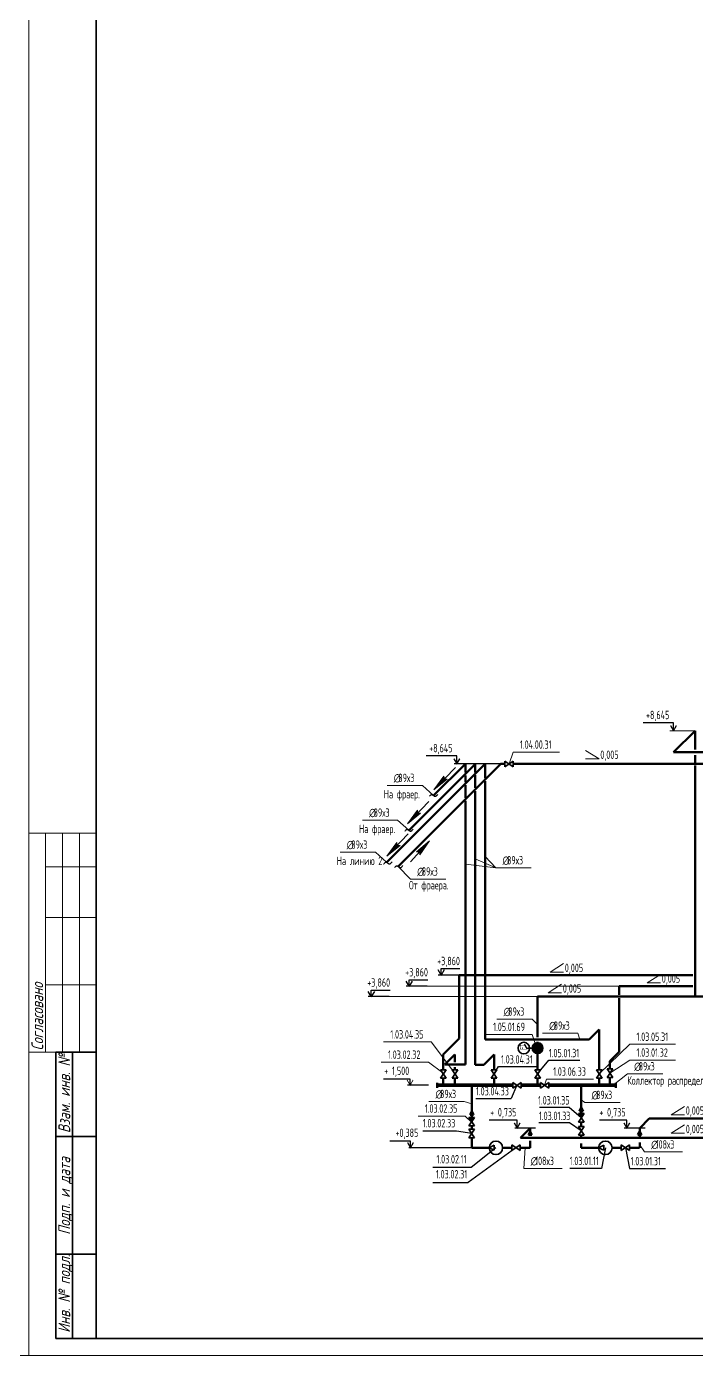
# Model space of a CAD drawing. Header units: millimetres. Extents: x -2281 to 17340, y -2563 to 4166.
# Drawn here: x 5218.3 to 5417.1, y 0 to 394.4 of the extents above; entities that cross this region are included whole.
import ezdxf

# ---------------------------------------------------------------- set-up
doc = ezdxf.new("R2010")
doc.units = ezdxf.units.MM
for name, pattern in [('K5LT32775', [0]), ('K5LT32777', [0]), ('K5LT32781', [0]), ('K5LT32783', [0]), ('K5LT32784', [0]), ('K5LT32788', [0]), ('K5LT32789', [0]), ('K5LT32794', [0]), ('K5LT32797', [0]), ('K5LT32798', [0]), ('K5LT32801', [0]), ('K5LT32808', [0]), ('K5LT32823', [0]), ('K5LT32826', [0]), ('K5LT32832', [0]), ('K5LT_BASIC', [0]), ('K5LT_THIN', [0])]:
    doc.linetypes.add(name, pattern=pattern)
doc.layers.add('Системный слой', color=7, linetype='Continuous')
doc.styles.add('KTEXTSTYLE', font='GOST_AU.SHX', dxfattribs={"width": 0.96, "height": 5})

# ---------------------------------------------------------------- blocks, each defined once
blk = doc.blocks.new('U1125')
at = {"layer": 'Системный слой', "true_color": 0x99ccff}
blk.add_hatch(color=151, dxfattribs=at).paths.add_polyline_path([(5370, 89.6), (5370.29, 89.63), (5370.57, 89.71), (5370.84, 89.83), (5371.07, 90.01), (5371.27, 90.22), (5371.42, 90.47), (5371.53, 90.74), (5371.59, 91.02), (5371.6, 91.32), (5371.55, 91.6), (5371.45, 91.88), (5371.3, 92.13), (5371.11, 92.35), (5370.88, 92.53), (5370.63, 92.67), (5370.35, 92.76), (5370.06, 92.79), (5370, 92.8), (5369.71, 92.77), (5369.43, 92.69), (5369.17, 92.56), (5368.94, 92.39), (5368.74, 92.17), (5368.58, 91.93), (5368.47, 91.66), (5368.42, 91.37), (5368.41, 91.08), (5368.46, 90.79), (5368.56, 90.52), (5368.71, 90.27), (5368.9, 90.05), (5369.12, 89.86), (5369.38, 89.73), (5369.66, 89.64), (5369.95, 89.6)])
at = {"layer": 'Системный слой', "color": 191, "linetype": 'K5LT32797', "lineweight": 35, "true_color": 0xbf7fff}
blk.add_line((5368.41, 91.2), (5367.14, 91.2), dxfattribs=at)
for centre, radius in [((5365.92, 91.2), 1.72), ((5370, 91.2), 1.6)]:
    blk.add_circle(centre, radius, dxfattribs=at)
at = {"layer": 'Системный слой', "color": 5, "linetype": 'K5LT32775', "lineweight": 50, "true_color": 0x0000ff}
for points in [[(5369.27, 90.07), (5369.47, 90.33), (5369.81, 91.1), (5369.57, 91.97), (5369.24, 92.33)], [(5370.74, 90.07), (5370.53, 90.33), (5370.2, 91.1), (5370.43, 91.97), (5370.77, 92.33)]]:
    blk.add_open_spline(points, degree=3, knots=[0, 0, 0, 0, 1.610496, 4, 4, 4, 4], dxfattribs=at)
at = {"layer": 'Системный слой', "color": 7, "insert": (5364.79, 90.67), "char_height": 2.5, "attachment_point": 1, "rotation": 90, "style": 'KTEXTSTYLE'}
blk.add_mtext('\\H3.5;\\W0.965;\\Q15;\\Q0;\\W0.715;\\H1.80;FT', dxfattribs=at)
blk = doc.blocks.new('U1126')
at = {"layer": 'Системный слой', "color": 6, "linetype": 'K5LT32794', "lineweight": 35, "true_color": 0xff00ff}
for p, q in [((5373.34, 81.03), (5370.84, 79.36)), ((5373.34, 79.36), (5370.84, 81.03)), ((5370.84, 79.36), (5370.84, 81.03)), ((5373.34, 79.36), (5373.34, 81.03))]:
    blk.add_line(p, q, dxfattribs=at)
blk = doc.blocks.new('U1127')
at = {"layer": 'Системный слой', "color": 7, "linetype": 'K5LT32823', "lineweight": 25}
for p, q in [((5332.28, 63.62), (5326.12, 63.62)), ((5331.38, 63.17), (5332.28, 61.61)), ((5332.28, 61.61), (5332.28, 63.62)), ((5332.28, 61.61), (5333.18, 63.17))]:
    blk.add_line(p, q, dxfattribs=at)
at = {"layer": 'Системный слой', "color": 7, "linetype": 'K5LT32823', "const_width": 0.25}
blk.add_lwpolyline([(5331.38, 63.17), (5332.28, 61.61), (5333.18, 63.17)], dxfattribs=at)
at = {"layer": 'Системный слой', "color": 7, "insert": (5327.84, 67.33), "char_height": 2.5, "attachment_point": 1, "style": 'KTEXTSTYLE'}
blk.add_mtext('\\H3.5;\\W0.965;\\Q15;\\Q0;\\W0.715;\\H2.50;+0,385', dxfattribs=at)
blk = doc.blocks.new('U1162')
at = {"layer": 'Системный слой', "color": 7, "linetype": 'K5LT32823', "lineweight": 25}
for p, q in [((5341.37, 112.87), (5340.47, 114.43)), ((5341.37, 114.78), (5346.96, 114.78)), ((5341.37, 112.87), (5341.37, 114.78)), ((5342.27, 114.43), (5341.37, 112.87)), ((5346.73, 112.87), (5340.47, 112.87))]:
    blk.add_line(p, q, dxfattribs=at)
at = {"layer": 'Системный слой', "color": 7, "linetype": 'K5LT32823', "const_width": 0.25}
blk.add_lwpolyline([(5342.27, 114.43), (5341.37, 112.87), (5340.47, 114.43)], dxfattribs=at)
at = {"layer": 'Системный слой', "color": 7, "insert": (5340.2, 118.3), "char_height": 2.5, "attachment_point": 1, "style": 'KTEXTSTYLE'}
blk.add_mtext('\\H3.5;\\W0.965;\\Q15;\\Q0;\\W0.715;\\H2.50;+3,860', dxfattribs=at)
blk = doc.blocks.new('U1163')
at = {"layer": 'Системный слой', "color": 7, "linetype": 'K5LT32823', "lineweight": 25}
for p, q in [((5320.65, 106.47), (5319.75, 108.03)), ((5320.65, 108.39), (5326.23, 108.39)), ((5320.65, 106.47), (5320.65, 108.39)), ((5321.55, 108.03), (5320.65, 106.47)), ((5326, 106.47), (5319.75, 106.47))]:
    blk.add_line(p, q, dxfattribs=at)
at = {"layer": 'Системный слой', "color": 7, "linetype": 'K5LT32823', "const_width": 0.25}
blk.add_lwpolyline([(5321.55, 108.03), (5320.65, 106.47), (5319.75, 108.03)], dxfattribs=at)
at = {"layer": 'Системный слой', "color": 7, "insert": (5319.47, 111.9), "char_height": 2.5, "attachment_point": 1, "style": 'KTEXTSTYLE'}
blk.add_mtext('\\H3.5;\\W0.965;\\Q15;\\Q0;\\W0.715;\\H2.50;+3,860', dxfattribs=at)
blk = doc.blocks.new('U1164')
at = {"layer": 'Системный слой', "color": 7, "linetype": 'K5LT32823', "lineweight": 25}
for p, q in [((5331.88, 109.55), (5330.98, 111.11)), ((5331.88, 111.46), (5337.46, 111.46)), ((5331.88, 109.55), (5331.88, 111.46)), ((5332.78, 111.11), (5331.88, 109.55)), ((5337.23, 109.55), (5330.98, 109.55))]:
    blk.add_line(p, q, dxfattribs=at)
at = {"layer": 'Системный слой', "color": 7, "linetype": 'K5LT32823', "const_width": 0.25}
blk.add_lwpolyline([(5332.78, 111.11), (5331.88, 109.55), (5330.98, 111.11)], dxfattribs=at)
at = {"layer": 'Системный слой', "color": 7, "insert": (5330.7, 114.98), "char_height": 2.5, "attachment_point": 1, "style": 'KTEXTSTYLE'}
blk.add_mtext('\\H3.5;\\W0.965;\\Q15;\\Q0;\\W0.715;\\H2.50;+3,860', dxfattribs=at)
blk = doc.blocks.new('U1341')
at = {"layer": 'Системный слой', "color": 7, "linetype": 'K5LT_THIN', "lineweight": 13}
for q in [(5325.32, 169.15), (5339.08, 166.18)]:
    blk.add_line((5335.81, 169.15), q, dxfattribs=at)
at = {"layer": 'Системный слой', "color": 7, "char_height": 2.5, "attachment_point": 1, "style": 'KTEXTSTYLE'}
for s, insert in [('\\H3.5;\\W0.965;\\Q15;\\Q0;\\W0.715;\\H2.50;∅', (5327.32, 172.65)), ('\\H3.5;\\W0.965;\\Q15;\\Q0;\\W0.715;\\H2.50;89х3', (5328.65, 172.65))]:
    blk.add_mtext(s, dxfattribs=dict(at, insert=insert))
blk = doc.blocks.new('T22')
at = {"layer": 'Системный слой', "color": 7, "linetype": 'K5LT_THIN', "lineweight": 13}
for p, q in [((5388.25, 177.01), (5384.25, 179.51)), ((5384.25, 177.01), (5388.25, 177.01))]:
    blk.add_line(p, q, dxfattribs=at)
at = {"layer": 'Системный слой', "color": 7, "insert": (5388.61, 179.51), "char_height": 2.5, "attachment_point": 1, "style": 'KTEXTSTYLE'}
blk.add_mtext('\\H3.5;\\W0.965;\\Q15;\\Q0;\\W0.715;\\H2.50;0,005', dxfattribs=at)
blk = doc.blocks.new('U1342')
at = {"layer": 'Системный слой', "color": 7, "linetype": 'K5LT_THIN', "lineweight": 13}
for q in [(5317.99, 158.84), (5331.74, 155.88)]:
    blk.add_line((5328.47, 158.84), q, dxfattribs=at)
at = {"layer": 'Системный слой', "color": 7, "char_height": 2.5, "attachment_point": 1, "style": 'KTEXTSTYLE'}
for s, insert in [('\\H3.5;\\W0.965;\\Q15;\\Q0;\\W0.715;\\H2.50;∅', (5319.99, 162.34)), ('\\H3.5;\\W0.965;\\Q15;\\Q0;\\W0.715;\\H2.50;89х3', (5321.31, 162.34))]:
    blk.add_mtext(s, dxfattribs=dict(at, insert=insert))
blk = doc.blocks.new('U1343')
at = {"layer": 'Системный слой', "color": 7, "linetype": 'K5LT_THIN', "lineweight": 13}
for q in [(5311.36, 149.34), (5325.12, 146.38)]:
    blk.add_line((5321.85, 149.34), q, dxfattribs=at)
at = {"layer": 'Системный слой', "color": 7, "char_height": 2.5, "attachment_point": 1, "style": 'KTEXTSTYLE'}
for s, insert in [('\\H3.5;\\W0.965;\\Q15;\\Q0;\\W0.715;\\H2.50;∅', (5313.36, 152.84)), ('\\H3.5;\\W0.965;\\Q15;\\Q0;\\W0.715;\\H2.50;89х3', (5314.69, 152.84))]:
    blk.add_mtext(s, dxfattribs=dict(at, insert=insert))
blk = doc.blocks.new('U1344')
at = {"layer": 'Системный слой', "color": 7, "linetype": 'K5LT_THIN', "lineweight": 13}
for q in [(5328.57, 145.17), (5342.76, 141.37)]:
    blk.add_line((5332.28, 141.37), q, dxfattribs=at)
at = {"layer": 'Системный слой', "color": 7, "char_height": 2.5, "attachment_point": 1, "style": 'KTEXTSTYLE'}
for s, insert in [('\\H3.5;\\W0.965;\\Q15;\\Q0;\\W0.715;\\H2.50;∅', (5334.28, 144.87)), ('\\H3.5;\\W0.965;\\Q15;\\Q0;\\W0.715;\\H2.50;89х3', (5335.6, 144.87))]:
    blk.add_mtext(s, dxfattribs=dict(at, insert=insert))
blk = doc.blocks.new('U1345')
at = {"layer": 'Системный слой', "color": 7, "linetype": 'K5LT_THIN', "lineweight": 13}
for q in [(5361.53, 175.53), (5376.5, 179.02)]:
    blk.add_line((5362.78, 179.02), q, dxfattribs=at)
at = {"layer": 'Системный слой', "color": 7, "insert": (5364.78, 182.52), "char_height": 2.5, "attachment_point": 1, "style": 'KTEXTSTYLE'}
blk.add_mtext('\\H3.5;\\W0.965;\\Q15;\\Q0;\\W0.715;\\H2.50;1.04.00.31', dxfattribs=at)
blk = doc.blocks.new('T23')
at = {"layer": 'Системный слой', "color": 7, "linetype": 'K5LT_THIN', "lineweight": 13}
for q in [(5377.74, 116.27), (5377.74, 113.77)]:
    blk.add_line((5373.74, 113.77), q, dxfattribs=at)
at = {"layer": 'Системный слой', "color": 7, "insert": (5378.09, 116.27), "char_height": 2.5, "attachment_point": 1, "style": 'KTEXTSTYLE'}
blk.add_mtext('\\H3.5;\\W0.965;\\Q15;\\Q0;\\W0.715;\\H2.50;0,005', dxfattribs=at)
blk = doc.blocks.new('T24')
at = {"layer": 'Системный слой', "color": 7, "linetype": 'K5LT_THIN', "lineweight": 13}
for q in [(5377.14, 110.13), (5377.14, 107.63)]:
    blk.add_line((5373.14, 107.63), q, dxfattribs=at)
at = {"layer": 'Системный слой', "color": 7, "insert": (5377.5, 110.13), "char_height": 2.5, "attachment_point": 1, "style": 'KTEXTSTYLE'}
blk.add_mtext('\\H3.5;\\W0.965;\\Q15;\\Q0;\\W0.715;\\H2.50;0,005', dxfattribs=at)
blk = doc.blocks.new('U1348')
at = {"layer": 'Системный слой', "color": 7, "linetype": 'K5LT_THIN', "lineweight": 13}
for q in [(5354.4, 148.09), (5368.07, 144.71)]:
    blk.add_line((5357.59, 144.71), q, dxfattribs=at)
at = {"layer": 'Системный слой', "color": 7, "char_height": 2.5, "attachment_point": 1, "style": 'KTEXTSTYLE'}
for s, insert in [('\\H3.5;\\W0.965;\\Q15;\\Q0;\\W0.715;\\H2.50;∅', (5359.59, 148.21)), ('\\H3.5;\\W0.965;\\Q15;\\Q0;\\W0.715;\\H2.50;89х3', (5360.91, 148.21))]:
    blk.add_mtext(s, dxfattribs=dict(at, insert=insert))
blk = doc.blocks.new('U1349')
at = {"layer": 'Системный слой', "color": 7, "linetype": 'K5LT_THIN', "lineweight": 13}
for q in [(5337.71, 75.34), (5350.47, 74.7)]:
    blk.add_line((5348.19, 75.34), q, dxfattribs=at)
at = {"layer": 'Системный слой', "color": 7, "char_height": 2.5, "attachment_point": 1, "style": 'KTEXTSTYLE'}
for s, insert in [('\\H3.5;\\W0.965;\\Q15;\\Q0;\\W0.715;\\H2.50;∅', (5339.71, 78.84)), ('\\H3.5;\\W0.965;\\Q15;\\Q0;\\W0.715;\\H2.50;89х3', (5341.03, 78.84))]:
    blk.add_mtext(s, dxfattribs=dict(at, insert=insert))
blk = doc.blocks.new('U1350')
at = {"layer": 'Системный слой', "color": 7, "linetype": 'K5LT_THIN', "lineweight": 13}
for q in [(5334.53, 71.03), (5350.27, 69.29)]:
    blk.add_line((5348.52, 71.03), q, dxfattribs=at)
at = {"layer": 'Системный слой', "color": 7, "insert": (5336.53, 74.53), "char_height": 2.5, "attachment_point": 1, "style": 'KTEXTSTYLE'}
blk.add_mtext('\\H3.5;\\W0.965;\\Q15;\\Q0;\\W0.715;\\H2.50;1.03.02.35', dxfattribs=at)
blk = doc.blocks.new('U1351')
at = {"layer": 'Системный слой', "color": 7, "linetype": 'K5LT_THIN', "lineweight": 13}
for q in [(5324.31, 93.02), (5345.6, 83.43)]:
    blk.add_line((5338.43, 93.02), q, dxfattribs=at)
at = {"layer": 'Системный слой', "color": 7, "insert": (5326.31, 96.52), "char_height": 2.5, "attachment_point": 1, "style": 'KTEXTSTYLE'}
blk.add_mtext('\\H3.5;\\W0.965;\\Q15;\\Q0;\\W0.715;\\H2.50;1.03.04.35', dxfattribs=at)
blk = doc.blocks.new('U1352')
at = {"layer": 'Системный слой', "color": 7, "linetype": 'K5LT_THIN', "lineweight": 13}
for q in [(5371.44, 95.63), (5382.57, 93.75)]:
    blk.add_line((5381.92, 95.63), q, dxfattribs=at)
at = {"layer": 'Системный слой', "color": 7, "char_height": 2.5, "attachment_point": 1, "style": 'KTEXTSTYLE'}
for s, insert in [('\\H3.5;\\W0.965;\\Q15;\\Q0;\\W0.715;\\H2.50;∅', (5373.44, 99.13)), ('\\H3.5;\\W0.965;\\Q15;\\Q0;\\W0.715;\\H2.50;89х3', (5374.76, 99.13))]:
    blk.add_mtext(s, dxfattribs=dict(at, insert=insert))
blk = doc.blocks.new('U1353')
at = {"layer": 'Системный слой', "color": 7, "linetype": 'K5LT_THIN', "lineweight": 13}
for q in [(5357.92, 99.8), (5370, 98.23)]:
    blk.add_line((5368.41, 99.8), q, dxfattribs=at)
at = {"layer": 'Системный слой', "color": 7, "char_height": 2.5, "attachment_point": 1, "style": 'KTEXTSTYLE'}
for s, insert in [('\\H3.5;\\W0.965;\\Q15;\\Q0;\\W0.715;\\H2.50;∅', (5359.92, 103.3)), ('\\H3.5;\\W0.965;\\Q15;\\Q0;\\W0.715;\\H2.50;89х3', (5361.25, 103.3))]:
    blk.add_mtext(s, dxfattribs=dict(at, insert=insert))
blk = doc.blocks.new('U1354')
at = {"layer": 'Системный слой', "color": 7, "linetype": 'K5LT_THIN', "lineweight": 13}
for q in [(5366.31, 61.61), (5377.3, 55.48)]:
    blk.add_line((5365.96, 55.48), q, dxfattribs=at)
at = {"layer": 'Системный слой', "color": 7, "char_height": 2.5, "attachment_point": 1, "style": 'KTEXTSTYLE'}
for s, insert in [('\\H3.5;\\W0.965;\\Q15;\\Q0;\\W0.715;\\H2.50;∅', (5367.96, 58.98)), ('\\H3.5;\\W0.965;\\Q15;\\Q0;\\W0.715;\\H2.50;108х3', (5369.28, 58.98))]:
    blk.add_mtext(s, dxfattribs=dict(at, insert=insert))
blk = doc.blocks.new('U1355')
at = {"layer": 'Системный слой', "color": 7, "linetype": 'K5LT_THIN', "lineweight": 13}
for q in [(5382.97, 75.87), (5394.5, 75.07)]:
    blk.add_line((5384.02, 75.07), q, dxfattribs=at)
at = {"layer": 'Системный слой', "color": 7, "char_height": 2.5, "attachment_point": 1, "style": 'KTEXTSTYLE'}
for s, insert in [('\\H3.5;\\W0.965;\\Q15;\\Q0;\\W0.715;\\H2.50;∅', (5386.02, 78.57)), ('\\H3.5;\\W0.965;\\Q15;\\Q0;\\W0.715;\\H2.50;89х3', (5387.34, 78.57))]:
    blk.add_mtext(s, dxfattribs=dict(at, insert=insert))
blk = doc.blocks.new('U1356')
at = {"layer": 'Системный слой', "color": 7, "linetype": 'K5LT_THIN', "lineweight": 13}
for q in [(5400.3, 62.62), (5413.06, 60.37)]:
    blk.add_line((5401.72, 60.37), q, dxfattribs=at)
at = {"layer": 'Системный слой', "color": 7, "char_height": 2.5, "attachment_point": 1, "style": 'KTEXTSTYLE'}
for s, insert in [('\\H3.5;\\W0.965;\\Q15;\\Q0;\\W0.715;\\H2.50;∅', (5403.72, 63.87)), ('\\H3.5;\\W0.965;\\Q15;\\Q0;\\W0.715;\\H2.50;108х3', (5405.04, 63.87))]:
    blk.add_mtext(s, dxfattribs=dict(at, insert=insert))
blk = doc.blocks.new('T25')
at = {"layer": 'Системный слой', "color": 7, "linetype": 'K5LT_THIN', "lineweight": 13}
for q in [(5413.63, 73.91), (5413.63, 71.41)]:
    blk.add_line((5409.63, 71.41), q, dxfattribs=at)
at = {"layer": 'Системный слой', "color": 7, "insert": (5413.99, 73.91), "char_height": 2.5, "attachment_point": 1, "style": 'KTEXTSTYLE'}
blk.add_mtext('\\H3.5;\\W0.965;\\Q15;\\Q0;\\W0.715;\\H2.50;0,005', dxfattribs=at)
blk = doc.blocks.new('T26')
at = {"layer": 'Системный слой', "color": 7, "linetype": 'K5LT_THIN', "lineweight": 13}
for q in [(5413.63, 68.44), (5413.63, 65.94)]:
    blk.add_line((5409.63, 65.94), q, dxfattribs=at)
at = {"layer": 'Системный слой', "color": 7, "insert": (5413.99, 68.44), "char_height": 2.5, "attachment_point": 1, "style": 'KTEXTSTYLE'}
blk.add_mtext('\\H3.5;\\W0.965;\\Q15;\\Q0;\\W0.715;\\H2.50;0,005', dxfattribs=at)
blk = doc.blocks.new('U1358')
at = {"layer": 'Системный слой', "color": 7, "linetype": 'K5LT_THIN', "lineweight": 13}
for q in [(5391.47, 83.76), (5410.96, 87.63)]:
    blk.add_line((5397.37, 87.63), q, dxfattribs=at)
at = {"layer": 'Системный слой', "color": 7, "insert": (5399.37, 91.13), "char_height": 2.5, "attachment_point": 1, "style": 'KTEXTSTYLE'}
blk.add_mtext('\\H3.5;\\W0.965;\\Q15;\\Q0;\\W0.715;\\H2.50;{\\c255;1.03.01.32}', dxfattribs=at)
blk = doc.blocks.new('U1359')
at = {"layer": 'Системный слой', "color": 7, "linetype": 'K5LT_THIN', "lineweight": 13}
for q in [(5323.62, 87.01), (5341.86, 83.91)]:
    blk.add_line((5337.61, 87.01), q, dxfattribs=at)
at = {"layer": 'Системный слой', "color": 7, "insert": (5325.62, 90.51), "char_height": 2.5, "attachment_point": 1, "style": 'KTEXTSTYLE'}
blk.add_mtext('\\H3.5;\\W0.965;\\Q15;\\Q0;\\W0.715;\\H2.50;{\\c255;1.03.02.32}', dxfattribs=at)
blk = doc.blocks.new('U1360')
at = {"layer": 'Системный слой', "color": 7, "linetype": 'K5LT_THIN', "lineweight": 13}
for q in [(5388.3, 83.55), (5410.96, 92.33)]:
    blk.add_line((5397.37, 92.33), q, dxfattribs=at)
at = {"layer": 'Системный слой', "color": 7, "insert": (5399.37, 95.83), "char_height": 2.5, "attachment_point": 1, "style": 'KTEXTSTYLE'}
blk.add_mtext('\\H3.5;\\W0.965;\\Q15;\\Q0;\\W0.715;\\H2.50;{\\c255;1.03.05.31}', dxfattribs=at)
blk = doc.blocks.new('U1361')
at = {"layer": 'Системный слой', "color": 7, "linetype": 'K5LT_THIN', "lineweight": 13}
for q in [(5372.09, 80.2), (5386.62, 82)]:
    blk.add_line((5372.63, 82), q, dxfattribs=at)
at = {"layer": 'Системный слой', "color": 7, "insert": (5374.63, 85.5), "char_height": 2.5, "attachment_point": 1, "style": 'KTEXTSTYLE'}
blk.add_mtext('\\H3.5;\\W0.965;\\Q15;\\Q0;\\W0.715;\\H2.50;{\\c255;1.03.06.33}', dxfattribs=at)
blk = doc.blocks.new('T72')
at = {"layer": 'Системный слой', "color": 7, "linetype": 'K5LT_THIN', "lineweight": 13}
for q in [(5406.52, 113.08), (5406.52, 110.58)]:
    blk.add_line((5402.52, 110.58), q, dxfattribs=at)
at = {"layer": 'Системный слой', "color": 7, "insert": (5406.87, 113.08), "char_height": 2.5, "attachment_point": 1, "style": 'KTEXTSTYLE'}
blk.add_mtext('\\H3.5;\\W0.965;\\Q15;\\Q0;\\W0.715;\\H2.50;0,005', dxfattribs=at)
blk = doc.blocks.new('U1445')
at = {"layer": 'Системный слой', "color": 7, "linetype": 'K5LT_THIN', "lineweight": 13}
for q in [(5354.81, 95.25), (5369.61, 91.64)]:
    blk.add_line((5368.41, 95.25), q, dxfattribs=at)
at = {"layer": 'Системный слой', "color": 7, "insert": (5356.81, 98.75), "char_height": 2.5, "attachment_point": 1, "style": 'KTEXTSTYLE'}
blk.add_mtext('\\H3.5;\\W0.965;\\Q15;\\Q0;\\W0.715;\\H2.50;{\\c255;1.05.01.69}', dxfattribs=at)
blk = doc.blocks.new('U1451')
at = {"layer": 'Системный слой', "color": 7, "linetype": 'K5LT_THIN', "lineweight": 13}
for q in [(5392.42, 80.2), (5407.15, 83.55)]:
    blk.add_line((5396.67, 83.55), q, dxfattribs=at)
at = {"layer": 'Системный слой', "color": 7, "char_height": 2.5, "attachment_point": 1, "style": 'KTEXTSTYLE'}
for s, insert in [('\\H3.5;\\W0.965;\\Q15;\\Q0;\\W0.715;\\H2.50;∅', (5398.67, 87.05)), ('\\H3.5;\\W0.965;\\Q15;\\Q0;\\W0.715;\\H2.50;89х3', (5399.99, 87.05))]:
    blk.add_mtext(s, dxfattribs=dict(at, insert=insert))
blk = doc.blocks.new('U1467')
at = {"layer": 'Системный слой'}
blk.add_hatch(color=7, dxfattribs=at).paths.add_polyline_path([(5335.06, 148.54), (5337.95, 152.67), (5334.09, 149.43), (5334.91, 149.36)])
at = {"layer": 'Системный слой', "color": 7, "linetype": 'K5LT_THIN', "lineweight": 13}
for p, q in [((5332.28, 146.49), (5337.95, 152.67)), ((5334.09, 149.43), (5337.95, 152.67)), ((5337.95, 152.67), (5335.06, 148.54)), ((5334.91, 149.36), (5334.09, 149.43)), ((5335.06, 148.54), (5334.91, 149.36))]:
    blk.add_line(p, q, dxfattribs=at)
blk = doc.blocks.new('U1468')
at = {"layer": 'Системный слой'}
blk.add_hatch(color=7, dxfattribs=at).paths.add_polyline_path([(5325.23, 148.16), (5329.18, 151.3), (5328.36, 151.39), (5328.23, 152.21)])
at = {"layer": 'Системный слой', "color": 7, "linetype": 'K5LT_THIN', "lineweight": 13}
for p, q in [((5331.64, 154.78), (5325.23, 148.16)), ((5325.23, 148.16), (5328.23, 152.21)), ((5329.18, 151.3), (5325.23, 148.16)), ((5328.23, 152.21), (5328.36, 151.39)), ((5328.36, 151.39), (5329.18, 151.3))]:
    blk.add_line(p, q, dxfattribs=at)
blk = doc.blocks.new('U1469')
at = {"layer": 'Системный слой'}
blk.add_hatch(color=7, dxfattribs=at).paths.add_polyline_path([(5331.35, 157.79), (5335.3, 160.92), (5334.48, 161.02), (5334.35, 161.84)])
at = {"layer": 'Системный слой', "color": 7, "linetype": 'K5LT_THIN', "lineweight": 13}
for p, q in [((5337.76, 164.41), (5331.35, 157.79)), ((5331.35, 157.79), (5334.35, 161.84)), ((5334.35, 161.84), (5334.48, 161.02)), ((5335.3, 160.92), (5331.35, 157.79)), ((5334.48, 161.02), (5335.3, 160.92))]:
    blk.add_line(p, q, dxfattribs=at)
blk = doc.blocks.new('U1470')
at = {"layer": 'Системный слой'}
blk.add_hatch(color=7, dxfattribs=at).paths.add_polyline_path([(5339.21, 167.87), (5343.16, 171.01), (5342.34, 171.11), (5342.22, 171.92)])
at = {"layer": 'Системный слой', "color": 7, "linetype": 'K5LT_THIN', "lineweight": 13}
for p, q in [((5345.62, 174.49), (5339.21, 167.87)), ((5339.21, 167.87), (5342.22, 171.92)), ((5343.16, 171.01), (5339.21, 167.87)), ((5342.22, 171.92), (5342.34, 171.11)), ((5342.34, 171.11), (5343.16, 171.01))]:
    blk.add_line(p, q, dxfattribs=at)

msp = doc.modelspace()

# ---------------------------------------------------------------- hatches: boundary and pattern name
at = {"layer": 'Системный слой', "true_color": 0xffc0cb}
h = msp.add_hatch(color=254, dxfattribs=at)
h.paths.add_polyline_path([(5345.46624, 80.397), (5340.18904, 80.397), (5340.18904, 79.997), (5349.76676, 79.997), (5349.76676, 80.397)])
h.paths.add_polyline_path([(5357.08788, 80.397), (5350.74343, 80.397), (5349.76676, 80.397), (5349.76676, 79.997), (5350.74343, 79.997), (5357.40332, 79.997), (5362.63931, 79.997), (5362.63931, 80.397), (5357.40332, 80.397)])
h.paths.add_polyline_path([(5365.13931, 79.997), (5370.83692, 79.997), (5370.83692, 80.397), (5365.13931, 80.397)])
h.paths.add_polyline_path([(5373.33692, 79.997), (5393.23291, 79.997), (5393.23291, 80.397), (5373.33692, 80.397)])
at = {"layer": 'Системный слой', "true_color": 0x99ccff}
msp.add_hatch(color=151, dxfattribs=at).paths.add_polyline_path([(5382.11772, 71.74878), (5382.95106, 70.49878), (5383.78439, 71.74878)])
at = {"layer": 'Системный слой', "true_color": 0xbf00ff}
msp.add_hatch(color=200, dxfattribs=at).paths.add_polyline_path([(5349.63984, 70.64986), (5350.47317, 69.39986), (5351.30651, 70.64986)])

# ---------------------------------------------------------------- linework, layer by layer
at = {"color": 7, "linetype": 'K5LT_THIN', "lineweight": 13}
for p, q in [((5219, 594), (5219, 0)), ((5219, 0), (5219, 594)), ((5219, 90), (5219, 155)), ((5239, 155), (5219, 155)), ((5224, 90), (5224, 155)), ((5229, 90), (5229, 155)), ((5234, 90), (5234, 155)), ((5239, 145), (5224, 145)), ((5239, 130), (5224, 130)), ((5239, 110), (5224, 110)), ((5239, 90), (5219, 90)), ((5219, 0), (4799, 0)), ((6060, 0), (5219, 0))]:
    msp.add_line(p, q, dxfattribs=at)
at = {"color": 5, "linetype": 'K5LT_BASIC', "lineweight": 35, "true_color": 0x0000ff}
for p, q in [((5239, 5), (5239, 589)), ((5227, 5), (5227, 90)), ((5239, 90), (5227, 90)), ((5232, 5), (5232, 90)), ((5239, 65), (5227, 65)), ((5239, 30), (5227, 30)), ((5239, 5), (5227, 5)), ((6055, 5), (5239, 5))]:
    msp.add_line(p, q, dxfattribs=at)
at = {"layer": 'Системный слой', "color": 7, "linetype": 'K5LT32823', "lineweight": 25}
for p, q in [((5410.37137, 187.76867), (5401.3047, 187.76867)), ((5409.47137, 186.92392), (5410.37137, 185.36507)), ((5410.37137, 185.36507), (5410.37137, 187.76867)), ((5410.37137, 185.36507), (5411.27137, 186.92392)), ((5346.02526, 177.9368), (5336.95859, 177.9368)), ((5346.02526, 175.53321), (5346.02526, 177.9368)), ((5345.12526, 177.09206), (5346.02526, 175.53321)), ((5359.05962, 175.53321), (5345.28128, 175.53321)), ((5346.02526, 175.53321), (5346.92526, 177.09206)), ((5366.0186, 92.40464), (5366.9186, 90.8458)), ((5332.1681, 82.02196), (5324.23477, 82.02196)), ((5337.61185, 80.197), (5331.42412, 80.197)), ((5332.1681, 80.197), (5332.1681, 82.02196)), ((5363.94755, 69.85059), (5355.63091, 69.85059)), ((5363.04755, 69.00585), (5363.94755, 67.447)), ((5369.39129, 67.447), (5363.20356, 67.447)), ((5363.94755, 67.447), (5363.94755, 69.85059)), ((5363.94755, 67.447), (5364.84755, 69.00585)), ((5396.47134, 69.85059), (5388.33687, 69.85059)), ((5395.57134, 69.00585), (5396.47134, 67.447)), ((5401.91508, 67.447), (5395.72735, 67.447)), ((5396.47134, 67.447), (5396.47134, 69.85059)), ((5396.47134, 67.447), (5397.37134, 69.00585)), ((5350.46624, 61.61369), (5331.77224, 61.61369))]:
    msp.add_line(p, q, dxfattribs=at)
at = {"layer": 'Системный слой', "color": 7, "linetype": 'K5LT_THIN', "lineweight": 13}
for p, q in [((5416.74792, 185.36507), (5409.25839, 185.36507)), ((5357.58656, 144.7133), (5351.469, 147.32149)), ((5357.58656, 144.7133), (5348.55872, 145.79394)), ((5337.23336, 109.55046), (5394.23336, 109.55046)), ((5370.00359, 106.4739), (5324.8939, 106.4739))]:
    msp.add_line(p, q, dxfattribs=at)
at = {"layer": 'Системный слой', "color": 151, "linetype": 'K5LT32788', "lineweight": 50, "true_color": 0x7fbfff}
for p, q in [((5416.74792, 185.36507), (5410.37137, 178.99017)), ((5416.74792, 185.36507), (5416.74921, 179.82338)), ((5410.37137, 178.99017), (5442.14219, 178.99017)), ((5416.7496, 178.15695), (5416.7501, 175.99474)), ((5416.75078, 175.06141), (5416.75078, 106.4739)), ((5574.82634, 106.4739), (5370.00359, 106.4739)), ((5370.00359, 94.48588), (5370.00359, 106.4739)), ((5370.00359, 84.78332), (5370.00359, 93.01921)), ((5370.00359, 80.197), (5370.00359, 82.28332)), ((5382.96624, 80.197), (5382.96624, 73.54894)), ((5382.45668, 72.52983), (5382.97752, 73.5715)), ((5382.97752, 72.52983), (5382.45668, 72.52983)), ((5382.96624, 72.52983), (5382.95106, 71.74878)), ((5382.97752, 73.5715), (5383.49835, 72.52983)), ((5383.49835, 72.52983), (5382.97752, 72.52983)), ((5382.96624, 69.24878), (5382.96624, 67.89037)), ((5403.1315, 70.27543), (5400.30308, 67.447)), ((5400.30308, 66.46529), (5400.30308, 67.447)), ((5450.72261, 70.27543), (5403.1315, 70.27543)), ((5382.95666, 65.39031), (5382.95666, 64.95696)), ((5399.78224, 65.42363), (5400.30308, 66.46529)), ((5400.30308, 65.42363), (5399.78224, 65.42363)), ((5400.30308, 66.46529), (5400.82391, 65.42363)), ((5400.30308, 65.42363), (5400.30308, 64.95696)), ((5400.30308, 61.61367), (5400.30308, 63.22307)), ((5382.96624, 62.91201), (5382.96624, 61.61369)), ((5382.96624, 61.61369), (5388.13091, 61.61369)), ((5392.13091, 61.61369), (5394.81424, 61.61369)), ((5397.31424, 61.61369), (5400.29758, 61.61369))]:
    msp.add_line(p, q, dxfattribs=at)
at = {"layer": 'Системный слой', "color": 211, "linetype": 'K5LT32783', "lineweight": 50, "true_color": 0xff7fff}
for p, q in [((5354.40032, 175.53321), (5325.19004, 146.32292)), ((5348.55872, 172.98942), (5348.55872, 175.53321)), ((5354.40032, 171.33686), (5354.40032, 175.53321)), ((5348.55872, 170.11587), (5348.55872, 172.14089)), ((5348.55872, 169.69161), (5348.55872, 169.69235)), ((5354.40032, 93.75255), (5354.40032, 170.41097)), ((5348.55872, 165.49526), (5348.55872, 169.26735)), ((5348.55872, 86.29853), (5348.55872, 164.56937)), ((5346.73124, 94.02072), (5346.73124, 112.87239)), ((5348.22539, 112.87239), (5346.73124, 112.87239)), ((5351.13567, 112.87239), (5348.89206, 112.87239)), ((5354.06699, 112.87239), (5351.80234, 112.87239)), ((5416.04949, 112.87241), (5354.73366, 112.87239)), ((5341.99431, 89.28379), (5346.73124, 94.02072)), ((5341.99431, 84.7404), (5341.99431, 89.28379)), ((5345.46624, 89.28379), (5342.48099, 86.29853)), ((5345.46624, 87.03355), (5345.46624, 89.28379)), ((5354.06782, 86.26373), (5357.08788, 89.28379)), ((5357.08788, 89.28379), (5357.08788, 84.7975)), ((5341.99431, 83.4859), (5341.99431, 83.49489)), ((5342.48099, 86.29853), (5348.55872, 86.29853)), ((5345.46624, 84.78332), (5345.46624, 85.56352)), ((5351.469, 86.26373), (5354.06782, 86.26373)), ((5341.99431, 80.197), (5341.99431, 82.2404)), ((5357.08788, 82.2975), (5357.08788, 80.19693))]:
    msp.add_line(p, q, dxfattribs=at)
at = {"layer": 'Системный слой', "color": 150, "linetype": 'K5LT32826', "lineweight": 50, "true_color": 0x007fff}
for p, q in [((5359.05962, 175.53321), (5328.64273, 145.11632)), ((5360.27686, 175.52806), (5358.99952, 175.52806)), ((5445.91123, 175.52806), (5362.77686, 175.52806))]:
    msp.add_line(p, q, dxfattribs=at)
at = {"layer": 'Системный слой', "color": 6, "linetype": 'K5LT32801', "lineweight": 50, "true_color": 0xff00ff}
for p, q in [((5331.81531, 155.82281), (5351.52697, 175.53321)), ((5348.55872, 175.53321), (5339.15168, 166.12802)), ((5351.469, 175.53321), (5351.469, 173.02615)), ((5351.469, 172.60226), (5351.469, 172.60189)), ((5351.469, 172.17763), (5351.469, 168.40554)), ((5351.469, 167.47965), (5351.469, 163.3304)), ((5351.469, 163.3304), (5351.469, 86.26373)), ((5385.27867, 93.75255), (5388.27867, 96.75255)), ((5388.27867, 96.75255), (5388.27867, 84.7975)), ((5354.40032, 93.75255), (5385.27867, 93.75255)), ((5340.18904, 80.93867), (5340.18904, 79.45534)), ((5340.18904, 80.397), (5349.76676, 80.397)), ((5340.18904, 79.997), (5349.76676, 79.997)), ((5345.46624, 80.197), (5345.46624, 82.28332)), ((5349.76676, 80.397), (5350.74343, 80.397)), ((5349.76676, 79.997), (5350.74343, 79.997)), ((5350.74343, 80.397), (5357.40332, 80.397)), ((5350.74343, 79.997), (5357.40332, 79.997)), ((5357.40332, 80.397), (5362.63931, 80.397)), ((5357.40332, 79.997), (5362.63931, 79.997)), ((5365.13931, 80.397), (5370.83692, 80.397)), ((5365.13931, 79.997), (5370.83692, 79.997)), ((5373.33692, 80.397), (5393.23291, 80.397)), ((5373.33692, 79.997), (5393.23291, 79.997)), ((5388.27867, 82.2975), (5388.27867, 80.197)), ((5393.23291, 80.93867), (5393.23291, 79.45534))]:
    msp.add_line(p, q, dxfattribs=at)
at = {"layer": 'Системный слой', "color": 150, "linetype": 'K5LT32798', "lineweight": 35, "true_color": 0x007fff}
for p, q in [((5362.77686, 176.36139), (5360.27686, 174.69473)), ((5362.77686, 174.69473), (5360.27686, 176.36139)), ((5360.27686, 174.69473), (5360.27686, 176.36139)), ((5362.77686, 174.69473), (5362.77686, 176.36139))]:
    msp.add_line(p, q, dxfattribs=at)
at = {"layer": 'Системный слой', "color": 191, "linetype": 'K5LT32781', "lineweight": 50, "true_color": 0xbf7fff}
for p, q in [((5416.05187, 109.5873), (5394.23335, 109.58729)), ((5394.23336, 106.9739), (5394.23336, 109.55046)), ((5394.23336, 90.08379), (5394.23336, 105.9739)), ((5391.46545, 87.31588), (5394.23336, 90.08379)), ((5391.46545, 85.00644), (5391.46545, 87.31588)), ((5391.46545, 80.197), (5391.46545, 82.50644))]:
    msp.add_line(p, q, dxfattribs=at)
at = {"layer": 'Системный слой', "color": 7, "linetype": 'K5LT32777', "lineweight": 25}
for p, q in [((5370.00659, 83.53332), (5373.32966, 87.62598)), ((5373.32966, 87.62598), (5382.52393, 87.62598)), ((5357.08788, 83.5475), (5358.38788, 85.69264)), ((5369.63992, 85.61686), (5358.38262, 85.61686)), ((5368.71094, 85.61686), (5367.87761, 85.61686)), ((5363.88931, 80.15844), (5362.17235, 76.21159)), ((5351.7128, 76.21159), (5362.17235, 76.21159)), ((5379.32677, 73.54894), (5370.53191, 73.54894)), ((5382.96624, 70.52155), (5379.32677, 73.54894)), ((5379.5074, 69.00585), (5370.35128, 69.00585)), ((5382.95666, 66.64031), (5379.5074, 69.00585)), ((5345.92268, 66.55186), (5335.93466, 66.55186)), ((5350.45666, 65.84675), (5345.92268, 66.55186)), ((5363.56424, 61.61369), (5349.42319, 51.35527)), ((5357.63091, 61.61367), (5350.33515, 55.73966)), ((5390.13091, 61.61367), (5388.93291, 55.48448)), ((5396.06424, 61.61369), (5397.31424, 55.48448)), ((5350.33515, 55.73966), (5338.92007, 55.73966)), ((5388.93291, 55.48448), (5379.53075, 55.48448)), ((5397.31424, 55.48448), (5407.9679, 55.48448)), ((5338.92007, 51.35527), (5349.35193, 51.35527))]:
    msp.add_line(p, q, dxfattribs=at)
at = {"layer": 'Системный слой', "color": 6, "linetype": 'K5LT32794', "lineweight": 35, "true_color": 0xff00ff}
for p, q in [((5341.16397, 84.7404), (5342.83064, 82.2404)), ((5342.83064, 84.7404), (5341.16397, 84.7404)), ((5342.83064, 84.7404), (5341.16397, 82.2404)), ((5344.6359, 84.78332), (5346.30257, 82.28332)), ((5346.30257, 84.78332), (5344.6359, 84.78332)), ((5346.30257, 84.78332), (5344.6359, 82.28332)), ((5356.25455, 84.7975), (5357.92121, 82.2975)), ((5357.92121, 84.7975), (5356.25455, 84.7975)), ((5357.92121, 84.7975), (5356.25455, 82.2975)), ((5387.46402, 84.7975), (5389.13069, 82.2975)), ((5389.13069, 84.7975), (5387.46402, 84.7975)), ((5389.13069, 84.7975), (5387.46402, 82.2975)), ((5390.63212, 85.00644), (5392.29878, 82.50644)), ((5392.29878, 85.00644), (5390.63212, 85.00644)), ((5392.29878, 85.00644), (5390.63212, 82.50644)), ((5342.83064, 82.2404), (5341.16397, 82.2404)), ((5346.30257, 82.28332), (5344.6359, 82.28332)), ((5357.92121, 82.2975), (5356.25455, 82.2975)), ((5365.13931, 80.99178), (5362.63931, 79.32511)), ((5365.13931, 79.32511), (5362.63931, 80.99178)), ((5362.63931, 79.32511), (5362.63931, 80.99178)), ((5365.13931, 79.32511), (5365.13931, 80.99178)), ((5389.13069, 82.2975), (5387.46402, 82.2975)), ((5392.29878, 82.50644), (5390.63212, 82.50644))]:
    msp.add_line(p, q, dxfattribs=at)
at = {"layer": 'Системный слой', "color": 151, "linetype": 'K5LT32789', "lineweight": 35, "true_color": 0x7fbfff}
for p, q in [((5369.17326, 84.78332), (5370.83992, 82.28332)), ((5370.83992, 84.78332), (5369.17326, 84.78332)), ((5370.83992, 84.78332), (5369.17326, 82.28332)), ((5370.83992, 82.28332), (5369.17326, 82.28332)), ((5382.11772, 71.74878), (5383.78439, 69.24878)), ((5383.78439, 71.74878), (5382.11772, 69.24878)), ((5383.78439, 69.24878), (5382.11772, 69.24878)), ((5382.12333, 67.89031), (5383.78999, 65.39031)), ((5383.78999, 67.89031), (5382.12333, 67.89031)), ((5383.78999, 67.89031), (5382.12333, 65.39031)), ((5383.78999, 65.39031), (5382.12333, 65.39031)), ((5388.13091, 61.61367), (5389.63091, 62.36367)), ((5389.63091, 60.86367), (5388.13091, 61.61367)), ((5389.63091, 62.36367), (5389.63091, 60.86367)), ((5397.31424, 62.44702), (5394.81424, 60.78035)), ((5397.31424, 60.78035), (5394.81424, 62.44702)), ((5394.81424, 60.78035), (5394.81424, 62.44702)), ((5397.31424, 60.78035), (5397.31424, 62.44702))]:
    msp.add_line(p, q, dxfattribs=at)
at = {"layer": 'Системный слой', "color": 5, "linetype": 'K5LT32775', "lineweight": 50, "true_color": 0x0000ff}
for p, q in [((5350.46624, 80.197), (5350.46624, 72.45508)), ((5349.94541, 71.41342), (5350.46624, 72.45508)), ((5350.46624, 71.41342), (5349.94541, 71.41342)), ((5350.46624, 72.45508), (5350.98707, 71.41342)), ((5350.46624, 71.41342), (5350.47317, 70.64986)), ((5350.98707, 71.41342), (5350.46624, 71.41342)), ((5350.46624, 68.14986), (5350.46624, 67.09675)), ((5364.96915, 64.61858), (5367.79758, 67.447)), ((5367.79758, 66.46529), (5367.79758, 67.447)), ((5350.46624, 64.59675), (5350.46624, 61.61369)), ((5450.39909, 64.61858), (5364.96915, 64.61858)), ((5367.27674, 65.42363), (5367.79758, 66.46529)), ((5367.79758, 65.42363), (5367.27674, 65.42363)), ((5367.79758, 66.46529), (5368.31841, 65.42363)), ((5368.31841, 65.42363), (5367.79758, 65.42363)), ((5367.79758, 61.61367), (5367.79758, 63.72722)), ((5350.46624, 61.61369), (5355.63091, 61.61369)), ((5359.63091, 61.61369), (5362.32024, 61.61369)), ((5364.82024, 61.61369), (5367.79758, 61.61369))]:
    msp.add_line(p, q, dxfattribs=at)
at = {"layer": 'Системный слой', "color": 200, "linetype": 'K5LT32808', "lineweight": 35, "true_color": 0xbf00ff}
for p, q in [((5383.78439, 71.74878), (5382.11772, 71.74878)), ((5351.30651, 70.64986), (5349.63984, 70.64986))]:
    msp.add_line(p, q, dxfattribs=at)
at = {"layer": 'Системный слой', "color": 5, "linetype": 'K5LT32832', "lineweight": 35, "true_color": 0x0000ff}
for p, q in [((5349.62333, 67.09675), (5351.28999, 64.59675)), ((5351.28999, 67.09675), (5349.62333, 67.09675)), ((5351.28999, 67.09675), (5349.62333, 64.59675)), ((5349.63984, 70.64986), (5351.30651, 68.14986)), ((5351.30651, 70.64986), (5349.63984, 68.14986)), ((5351.30651, 68.14986), (5349.63984, 68.14986)), ((5351.28999, 64.59675), (5349.62333, 64.59675)), ((5355.63091, 61.61367), (5357.13091, 62.36367)), ((5357.13091, 60.86367), (5355.63091, 61.61367)), ((5357.13091, 62.36367), (5357.13091, 60.86367)), ((5364.82024, 62.447), (5362.32024, 60.78034)), ((5364.82024, 60.78034), (5362.32024, 62.447)), ((5362.32024, 60.78034), (5362.32024, 62.447)), ((5364.82024, 60.78034), (5364.82024, 62.447))]:
    msp.add_line(p, q, dxfattribs=at)
at = {"layer": 'Системный слой', "color": 200, "linetype": 'K5LT32784', "lineweight": 50, "true_color": 0xbf00ff}
msp.add_line((5400.82391, 65.42363), (5400.30308, 65.42363), dxfattribs=at)
at = {"layer": 'Системный слой', "color": 7, "linetype": 'K5LT32823', "const_width": 0.25}
for points in [[(5409.47137, 186.92392), (5410.37137, 185.36507), (5411.27137, 186.92392)], [(5345.12526, 177.09206), (5346.02526, 175.53321), (5346.92526, 177.09206)], [(5331.2681, 81.75585), (5332.1681, 80.197), (5333.0681, 81.75585)], [(5363.04755, 69.00585), (5363.94755, 67.447), (5364.84755, 69.00585)], [(5395.57134, 69.00585), (5396.47134, 67.447), (5397.37134, 69.00585)]]:
    msp.add_lwpolyline(points, dxfattribs=at)
at = {"layer": 'Системный слой', "color": 5, "linetype": 'K5LT32832', "lineweight": 35, "true_color": 0x0000ff}
for centre, start, end in [((5357.63091, 61.6137), 0, 180), ((5357.63091, 61.61367), 180, 0)]:
    msp.add_arc(centre, 2, start, end, dxfattribs=at)
at = {"layer": 'Системный слой', "color": 151, "linetype": 'K5LT32789', "lineweight": 35, "true_color": 0x7fbfff}
for centre, start, end in [((5390.13091, 61.6137), 0, 180), ((5390.13091, 61.61367), 180, 0)]:
    msp.add_arc(centre, 2, start, end, dxfattribs=at)
at = {"layer": 'Системный слой', "color": 7, "linetype": 'K5LT32777', "lineweight": 25}
for points in [[(5337.95077, 165.92229), (5338.04906, 166.05165), (5338.15857, 166.21819), (5338.32143, 166.36256), (5338.37923, 166.40304), (5338.42709, 166.42884), (5338.46955, 166.44544), (5338.50859, 166.45527), (5338.54559, 166.45967), (5338.58247, 166.45921), (5338.62163, 166.45395), (5338.66587, 166.44278), (5338.71749, 166.42364), (5338.78028, 166.39306), (5338.86065, 166.34478), (5338.97254, 166.26584), (5339.10774, 166.16039), (5339.25378, 166.05146), (5339.3762, 165.97705), (5339.46647, 165.93966), (5339.52549, 165.92381), (5339.57533, 165.91749), (5339.62222, 165.91764), (5339.66935, 165.92363), (5339.71862, 165.93603), (5339.77109, 165.95587), (5339.82818, 165.98486), (5339.89196, 166.02578), (5339.96589, 166.08348), (5340.05651, 166.16734), (5340.19937, 166.32092), (5340.30597, 166.45439), (5340.37888, 166.54507)], [(5330.65102, 155.5894), (5330.74931, 155.71877), (5330.85883, 155.8853), (5331.02168, 156.02967), (5331.07948, 156.07015), (5331.12734, 156.09595), (5331.16981, 156.11256), (5331.20884, 156.12238), (5331.24584, 156.12678), (5331.28273, 156.12633), (5331.32188, 156.12106), (5331.36612, 156.10989), (5331.41775, 156.09076), (5331.48053, 156.06018), (5331.56091, 156.01189), (5331.67279, 155.93296), (5331.80799, 155.82751), (5331.95403, 155.71858), (5332.07645, 155.64417), (5332.16672, 155.60677), (5332.22575, 155.59093), (5332.27559, 155.58461), (5332.32248, 155.58476), (5332.36961, 155.59074), (5332.41887, 155.60314), (5332.47134, 155.62299), (5332.52843, 155.65198), (5332.59221, 155.6929), (5332.66614, 155.7506), (5332.75676, 155.83446), (5332.89963, 155.98804), (5333.00623, 156.1215), (5333.07914, 156.21218)], [(5324.38551, 145.86525), (5324.4838, 145.99462), (5324.59331, 146.16115), (5324.75617, 146.30552), (5324.81397, 146.346), (5324.86183, 146.3718), (5324.90429, 146.3884), (5324.94333, 146.39823), (5324.98033, 146.40263), (5325.01721, 146.40217), (5325.05637, 146.39691), (5325.10061, 146.38574), (5325.15223, 146.3666), (5325.21502, 146.33602), (5325.29539, 146.28774), (5325.40728, 146.20881), (5325.54248, 146.10335), (5325.68852, 145.99442), (5325.81094, 145.92001), (5325.9012, 145.88262), (5325.96023, 145.86678), (5326.01007, 145.86046), (5326.05696, 145.86061), (5326.10409, 145.86659), (5326.15336, 145.87899), (5326.20583, 145.89883), (5326.26292, 145.92782), (5326.3267, 145.96874), (5326.40063, 146.02645), (5326.49125, 146.1103), (5326.63411, 146.26389), (5326.74071, 146.39735), (5326.81362, 146.48803)], [(5327.62852, 144.76878), (5327.72681, 144.89814), (5327.83633, 145.06467), (5327.99918, 145.20904), (5328.05698, 145.24952), (5328.10484, 145.27532), (5328.14731, 145.29193), (5328.18634, 145.30175), (5328.22334, 145.30615), (5328.26023, 145.3057), (5328.29938, 145.30044), (5328.34362, 145.28926), (5328.39525, 145.27013), (5328.45803, 145.23955), (5328.53841, 145.19126), (5328.65029, 145.11233), (5328.78549, 145.00688), (5328.93153, 144.89795), (5329.05395, 144.82354), (5329.14422, 144.78614), (5329.20325, 144.7703), (5329.25309, 144.76398), (5329.29998, 144.76413), (5329.34711, 144.77011), (5329.39637, 144.78251), (5329.44884, 144.80236), (5329.50593, 144.83135), (5329.56971, 144.87227), (5329.64364, 144.92997), (5329.73426, 145.01383), (5329.87713, 145.16741), (5329.98373, 145.30088), (5330.05664, 145.39155)]]:
    msp.add_open_spline(points, degree=3, knots=[0, 0, 0, 0, 5.153283161, 6.125718273, 6.813778764, 7.362557566, 7.82767119, 8.240537968, 8.622095168, 8.993333121, 9.394896267, 9.858888535, 10.421892799, 11.119247208, 12.046709418, 13.360502861, 15.412215119, 17.425725828, 19.07521084, 19.888699557, 20.483094271, 20.987036401, 21.460477721, 21.950422327, 22.473862545, 23.050594356, 23.706749774, 24.479033336, 25.424401504, 26.645332675, 28.348613178, 32, 32, 32, 32], dxfattribs=at)

# ---------------------------------------------------------------- block references
at = {"layer": 'Системный слой'}
for name in ['U1345', 'T22', 'U1470', 'U1341', 'U1342', 'U1469', 'U1468', 'U1343', 'U1467', 'U1348', 'U1344', 'U1162', 'U1164', 'T23', 'U1163', 'T72', 'T24', 'U1353', 'U1445', 'U1352', 'U1351', 'U1360', 'U1125', 'U1358', 'U1359', 'U1451', 'U1361', 'U1349', 'U1126', 'U1355', 'U1350', 'T25', 'U1127', 'T26', 'U1356', 'U1354']:
    msp.add_blockref(name, (0, 0), dxfattribs=at)

# ---------------------------------------------------------------- texts
at = {"color": 7, "char_height": 2.5, "attachment_point": 1, "rotation": 90, "style": 'KTEXTSTYLE'}
for s, insert in [('\\H3.5;\\W0.965;\\Q15;\\Q15;Согласовано', (5219.77333, 90.5)), ('\\H3.5;\\W0.965;\\Q15;\\Q15;Взам. инв. №', (5227.77333, 65.98201)), ('\\H3.5;\\W0.965;\\Q15;\\Q15;Подп. и дата', (5227.77333, 35.7968)), ('\\H3.5;\\W0.965;\\Q15;\\Q15;Инв. № подл.', (5227.77333, 6.71162))]:
    msp.add_mtext(s, dxfattribs=dict(at, insert=insert))
at = {"layer": 'Системный слой', "color": 7, "char_height": 2.5, "attachment_point": 1, "style": 'KTEXTSTYLE'}
for s, insert in [('\\H3.5;\\W0.965;\\Q15;\\Q0;\\W0.715;\\H2.50;+8,645', (5402.18079, 191.31725)), ('\\H3.5;\\W0.965;\\Q15;\\Q0;\\W0.715;\\H2.50;+8,645', (5337.83468, 181.48539)), ('\\H3.5;\\W0.965;\\Q15;\\Q0;\\W0.715;\\H2.50;На фраер.', (5324.35956, 167.81711)), ('\\H3.5;\\W0.965;\\Q15;\\Q0;\\W0.715;\\H2.50;На фраер.', (5317.02319, 157.51189)), ('\\H3.5;\\W0.965;\\Q15;\\Q0;\\W0.715;\\H2.50;На линию 2.', (5310.39791, 148.01201)), ('\\H3.5;\\W0.965;\\Q15;\\Q0;\\W0.715;\\H2.50;От фраера.', (5331.85061, 140.80541)), ('\\H3.5;\\W0.965;\\Q15;\\Q0;\\W0.715;\\H2.50;1.05.01.31', (5373.32966, 90.98073)), ('\\H3.5;\\W0.965;\\Q15;\\Q0;\\W0.715;\\H2.50;1.03.04.31', (5359.14955, 89.0891)), ('\\H3.5;\\W0.965;\\Q15;\\Q0;\\W0.715;\\H2.50;+ 1,500', (5324.50028, 85.72175)), ('\\H3.5;\\W0.965;\\Q15;\\Q0;\\W0.715;\\H2.50;Коллектор распределительный', (5396.61415, 82.83506)), ('\\H3.5;\\W0.965;\\Q15;\\Q0;\\W0.715;\\H2.50;1.03.04.33', (5351.7128, 79.66836)), ('\\H3.5;\\W0.965;\\Q15;\\Q0;\\W0.715;\\H2.50;1.03.01.35', (5370.13377, 76.95166)), ('\\H3.5;\\W0.965;\\Q15;\\Q0;\\W0.715;\\H2.50;+ 0,735', (5355.93005, 73.41759)), ('\\H3.5;\\W0.965;\\Q15;\\Q0;\\W0.715;\\H2.50;1.03.01.33', (5370.40492, 72.34219)), ('\\H3.5;\\W0.965;\\Q15;\\Q0;\\W0.715;\\H2.50;+ 0,735', (5388.33687, 73.41759)), ('\\H3.5;\\W0.965;\\Q15;\\Q0;\\W0.715;\\H2.50;1.03.02.33', (5335.93466, 70.17808)), ('\\H3.5;\\W0.965;\\Q15;\\Q0;\\W0.715;\\H2.50;1.03.02.11', (5339.98732, 59.47363)), ('\\H3.5;\\W0.965;\\Q15;\\Q0;\\W0.715;\\H2.50;1.03.01.11', (5379.53075, 58.96838)), ('\\H3.5;\\W0.965;\\Q15;\\Q0;\\W0.715;\\H2.50;1.03.01.31', (5397.62815, 58.91469)), ('\\H3.5;\\W0.965;\\Q15;\\Q0;\\W0.715;\\H2.50;1.03.02.31', (5339.83204, 55.01847))]:
    msp.add_mtext(s, dxfattribs=dict(at, insert=insert))

doc.saveas('drawing.dxf')
